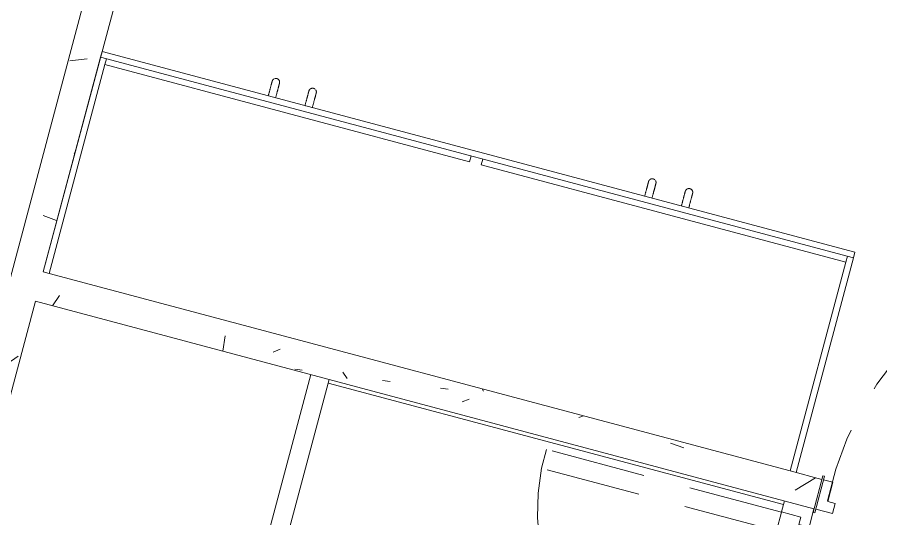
# Model space of a CAD drawing. Header units: metres. Extents: x 689715 to 690980, y 1005284 to 1006835.
# Drawn here: x 690773.517 to 690775.789, y 1005528.726 to 1005530.046 of the extents above; entities that cross this region are included whole.
import ezdxf

# ---------------------------------------------------------------- set-up
doc = ezdxf.new("R2010")
doc.units = ezdxf.units.M
doc.linetypes.add('HIDDEN', pattern=[0.375, 0.25, -0.125])
doc.linetypes.add('PHANTOM', pattern=[2.5, 1.25, -0.25, 0.25, -0.25, 0.25, -0.25])
doc.layers.add('0_HUELLAS CASAS CASTILLA', color=1, linetype='Continuous')
doc.layers.add('0_NUMERO DE LOTE FASE V', color=3, linetype='Continuous')
for name, color, linetype, lineweight in [('Líneas ocultas', 7, 'HIDDEN', 13), ('Muebles de obra', 8, 'Continuous', 13), ('Muros', 7, 'Continuous', 13), ('Patrón de corte', 7, 'Continuous', 13), ('Puertas', 7, 'Continuous', 13), ('Suelos', 7, 'Continuous', 9)]:
    doc.layers.add(name, color=color, linetype=linetype, lineweight=lineweight)
pattern_1 = [(49.99999999999996, (0, -2.328306436538696e-10), (0.4377584771638401, -0.03836033982117172), [0.04599999999999997, -0.5029999999999996]), (354.9999999999999, (0, -2.328306436538696e-10), (-0.0843952140696779, 0.4580987315439033), [0.037, -0.402]), (100.451, (0.03600000008009374, -0.003000000258907676), (0.3526758939897786, 0.4199401312074266), [0.03899999999999999, -0.427]), (46.18399999999996, (0, 0.121999999973923), (0.6506308650644553, -0.1004214988211121), [0.06899999999999998, -0.7539999999999997]), (96.63599999999995, (0.05400000012014061, 0.113999999826774), (0.570191611846052, 0.5938707988951815), [0.058, -0.6409999999999998]), (351.1839999999999, (0, 0.121999999973923), (0.5697220635397624, 0.5936975411065765), [0.05499999999999999, -0.6039999999999999]), (21, (0.06099999987054616, 0.09100000001490116), (0.3642747293136029, -0.245780230253577), [0.04599999999999997, -0.5029999999999996]), (326, (0.06099999987054616, 0.09100000001490116), (0.1482769546615402, 0.4415777901075864), [0.03699999999999999, -0.4019999999999999]), (71.451, (0.09099999989848584, 0.07100000022910535), (0.512048302653334, 0.1963072483374968), [0.03900000000000001, -0.4270000000000002]), (37.49999999999998, (0, -2.328306436538696e-10), (0.007375797972208928, 0.2022933454275577), [0.02, -0.3769999999999999, 0.02, -0.3879999999999999, -0.4039999999999999]), (37.49999999999998, (0, -2.328306436538696e-10), (0.007375797972208928, 0.2022933454275577), [-0.8059999999999998, 0.02, -0.384]), (7.49999999999994, (0, -2.328306436538696e-10), (0.1600503399492728, 0.2399435114399267), [0.02, -0.2129999999999999, 0.02, -0.3679999999999999, -0.154]), (7.49999999999994, (0, -2.328306436538696e-10), (0.1600503399492728, 0.2399435114399267), [-0.6209999999999999, 0.02, -0.134]), (327.5, (-0.136000000173226, -2.328306436538696e-10), (0.325416223879766, -0.01404568388630395), [0.02, -0.132, 0.02, -0.455, -0.6309999999999999]), (327.5, (-0.136000000173226, -2.328306436538696e-10), (0.325416223879766, -0.01404568388630395), [-0.6279999999999999, 0.02, -0.6109999999999999]), (317.4999999999999, (-0.1970000000437722, -2.328306436538696e-10), (0.3554815006055005, 0.06081860510782444), [0.01999999999999999, -0.1779999999999999, 0.01999999999999999, -0.2959999999999999, -0.4479999999999997]), (317.4999999999999, (-0.1970000000437722, -2.328306436538696e-10), (0.3554815006055005, 0.06081860510782444), [-0.5139999999999997, 0.01999999999999999, -0.4279999999999998])]

# ---------------------------------------------------------------- blocks, each defined once
blk = doc.blocks.new('PV_PUERTA SENCILLA - _70 x 2_18-1542281-PLANO CLAVE _8 CASAS EN HILERA_ - Dependent 1')
at = {"layer": 'Líneas ocultas', "color": 253}
for p, q in [((0.268328635296462, 0.03999999999999443), (0.268328635296462, 0.6799999999999943)), ((0.319328635296462, 0.6799999999999943), (0.268328635296462, 0.6799999999999943)), ((0.319328635296462, 0.03999999999999443), (0.319328635296462, 0.6799999999999943)), ((0.319328635296462, 0.03999999999999443), (0.268328635296462, 0.03999999999999443))]:
    blk.add_line(p, q, dxfattribs=at)
blk.add_arc((0.3193286352964619, 0.03999999999996959), 0.6420288155526807, 94.55612975025167, 184.5561297502512, dxfattribs=at)
at = {"layer": 'Puertas', "color": 253}
for p, q in [((-0.3500000000000029, -0.05000000000000337), (-0.3500000000000031, 0.04999999999999664)), ((-0.3450000000000031, 0.04999999999999665), (-0.3500000000000031, 0.04999999999999664)), ((-0.3450000000000031, 0.04999999999999665), (-0.3450000000000029, -0.05000000000000335)), ((-0.3500000000000029, -0.05000000000000337), (-0.3450000000000029, -0.05000000000000335))]:
    blk.add_line(p, q, dxfattribs=at)
at = {"layer": 'Puertas', "color": 9, "lineweight": 9}
for p, q in [((-0.3200000000000046, 0.03999999999999669), (-0.3450000000000044, 0.03999999999999664)), ((-0.3200000000000046, -0.01225000000000924), (-0.3200000000000046, 0.03999999999999669)), ((0.3500000000000005, 0.039999999999998), (0.3200000000000018, 0.03999999999999788)), ((0.3200000000000018, 0.03999999999999788), (0.3200000000000018, -0.01225000000000803)), ((-0.3000000000000047, -0.01225000000000922), (-0.3200000000000046, -0.01225000000000924)), ((-0.3000000000000046, -0.04000000000000327), (-0.3000000000000047, -0.01225000000000922)), ((0.3200000000000018, -0.01225000000000803), (0.3000000000000016, -0.01225000000000808)), ((0.3000000000000016, -0.01225000000000808), (0.3000000000000017, -0.04000000000000205)), ((-0.3450000000000022, -0.04000000000000335), (-0.3000000000000046, -0.04000000000000327)), ((0.3000000000000017, -0.04000000000000205), (0.35, -0.04000000000000205))]:
    blk.add_line(p, q, dxfattribs=at)
blk = doc.blocks.new('PV_PUERTA SENCILLA - _90 x 2_17-1542279-PLANO CLAVE _8 CASAS EN HILERA_ - Dependent 1')
at = {"layer": 'Líneas ocultas', "color": 253}
for p, q in [((0.3683286352964649, 0.03999999999999443), (0.3683286352964649, 0.8799999999999943)), ((0.4193286352964649, 0.8799999999999943), (0.3683286352964649, 0.8799999999999943)), ((0.4193286352964649, 0.03999999999999443), (0.4193286352964649, 0.8799999999999943)), ((0.4193286352964649, 0.03999999999999443), (0.3683286352964649, 0.03999999999999443))]:
    blk.add_line(p, q, dxfattribs=at)
blk.add_arc((0.4193286352964647, 0.03999999999997304), 0.841546790142994, 93.47440736753113, 183.4744073675307, dxfattribs=at)
at = {"layer": 'Puertas', "color": 253}
for p, q in [((-0.4500000000000027, -0.05000000000000356), (-0.450000000000003, 0.04999999999999645)), ((-0.4450000000000029, 0.04999999999999647), (-0.450000000000003, 0.04999999999999645)), ((-0.4450000000000029, 0.04999999999999647), (-0.4450000000000027, -0.05000000000000354)), ((-0.4500000000000027, -0.05000000000000356), (-0.4450000000000027, -0.05000000000000354))]:
    blk.add_line(p, q, dxfattribs=at)
at = {"layer": 'Puertas', "color": 9, "lineweight": 9}
for p, q in [((-0.4200000000000045, 0.03999999999999649), (-0.4450000000000046, 0.03999999999999646)), ((-0.4200000000000044, -0.01225000000000943), (-0.4200000000000045, 0.03999999999999649)), ((0.4499484307344891, 0.03999999999999823), (0.4200000000000014, 0.03999999999999804)), ((0.4200000000000014, 0.03999999999999804), (0.4200000000000016, -0.01225000000000783)), ((-0.4000000000000044, -0.01225000000000941), (-0.4200000000000044, -0.01225000000000943)), ((-0.4000000000000044, -0.04000000000000346), (-0.4000000000000044, -0.01225000000000941)), ((0.4200000000000016, -0.01225000000000783), (0.4000000000000016, -0.0122500000000079)), ((0.4000000000000016, -0.0122500000000079), (0.4000000000000013, -0.04000000000000183)), ((-0.4450000000000042, -0.04000000000000354), (-0.4000000000000044, -0.04000000000000346)), ((0.4000000000000013, -0.04000000000000183), (0.4499484307344889, -0.04000000000000187))]:
    blk.add_line(p, q, dxfattribs=at)
blk = doc.blocks.new('PV_CLOSET - CLOSET DE 2_05-1883165-PLANO CLAVE _8 CASAS EN HILERA_ - Dependent 1')
at = {"layer": 'Muebles de obra'}
for p, q in [((-1.025, 0.5999999999999999), (1.024999999999998, 0.5999999999999999)), ((-1.025, 0.585), (-1.025, 0.5999999999999999)), ((1.024999999999998, 0.5999999999999999), (1.024999999999998, 0.585)), ((-1.025000000000001, 0), (-1.025000000000001, 0.585)), ((1.024999999999998, 0.585), (-1.025, 0.585)), ((-1.008999999999965, 0.5849999999999996), (-1.008999999999965, 0.569)), ((-0.01600000000000015, 0.569), (-1.008999999999965, 0.569)), ((-1.008999999999996, 0.5690000000000002), (-1.008999999999996, 2.97788460557058e-15)), ((-0.01600000000000015, 0.569), (-0.01600000000000015, 0.5849999999999996)), ((0.01600000000000015, 0.569), (0.01600000000000015, 0.5849999999999996)), ((1.009000000000036, 0.569), (0.01600000000000015, 0.569)), ((1.009000000000036, 0.5849999999999996), (1.009000000000036, 0.569)), ((1.008999999999999, 2.97788460557058e-15), (1.008999999999999, 0.5690000000000002)), ((1.024999999999999, 0.585), (1.024999999999999, 0)), ((-1.008999999999996, 2.97788460557058e-15), (1.008999999999999, 2.97788460557058e-15))]:
    blk.add_line(p, q, dxfattribs=at)
at = {"layer": 'Muebles de obra', "flags": 128}
for points in [[(-0.5725000000000084, 0.6399999999999173), (-0.5724920010666156, 0.6403998933417845), (-0.5724680170630331, 0.6407991469396102), (-0.5724280863585439, 0.6411971220728053), (-0.5723722728337582, 0.6415931820660614), (-0.5723006657784173, 0.6419866933078667), (-0.5722133797485234, 0.6423770262641897), (-0.5721105543831151, 0.642763556485558), (-0.5719923541808284, 0.6431456656060793), (-0.5718589682367854, 0.6435227423326686), (-0.5717106099400334, 0.6438941834230049), (-0.571547516632203, 0.6442593946505781), (-0.5713699492277987, 0.6446177917553318), (-0.5711781917967838, 0.644968801378355), (-0.5709725511101403, 0.6453118619791267), (-0.5707533561491005, 0.6456464247338692), (-0.5705209575788474, 0.6459719544135414), (-0.5702757271875116, 0.6462879302401021), (-0.5700180572914132, 0.6465938467196343), (-0.5697483601074146, 0.6468892144510232), (-0.5694670670934757, 0.6471735609089129), (-0.569174628258418, 0.6474464311996252)], [(-0.5725000000000084, 0.6399999999999173), (-0.5725000000000084, 0.6399680042663567), (-0.5725000000000084, 0.6398720682520224), (-0.5725000000000084, 0.639712345434072), (-0.5725000000000084, 0.6394890913349426), (-0.5725000000000084, 0.6392026631135678), (-0.5725000000000084, 0.6388535189940008), (-0.5725000000000084, 0.6384422175323483), (-0.5725000000000084, 0.6379694167232142), (-0.5725000000000084, 0.6374358729470337), (-0.5725000000000084, 0.6368424397600346), (-0.5725000000000084, 0.6361900665287151), (-0.5725000000000084, 0.635479796911089), (-0.5725000000000084, 0.6347127671870229), (-0.5725000000000084, 0.6338902044404534), (-0.5725000000000084, 0.633013424596305), (-0.5725000000000084, 0.6320838303152883), (-0.5725000000000084, 0.6311029087499559), (-0.5725000000000084, 0.6300722291655537), (-0.5725000000000041, 0.6289934404295546), (-0.5725000000000041, 0.6278682683738038), (-0.5725000000000041, 0.6266985130335707), (-0.5725000000000041, 0.6254860457678614), (-0.5725000000000041, 0.6242328062656568), (-0.5725000000000041, 0.6229407994428163), (-0.5725000000000041, 0.6216120922346425), (-0.5725000000000041, 0.6202488102892296), (-0.5725000000000041, 0.6188531345668683), (-0.5725000000000041, 0.6174272978509856), (-0.5725000000000041, 0.6159735811761687), (-0.5725000000000041, 0.6144943101789849), (-0.5725000000000041, 0.6129918513774694), (-0.5725000000000041, 0.611468608385198), (-0.5725000000000041, 0.6099270180660136), (-0.5725000000000041, 0.6083695466355744), (-0.5725000000000041, 0.6067986857159295), (-0.5725000000000041, 0.6052169483494441), (-0.5725000000000041, 0.6036268649784923), (-0.5725000000000041, 0.602030979397261), (-0.5725000000000041, 0.6004318446822503), (-0.5725000000000041, 0.5999999999999177)], [(-0.5725000000000084, 0.6360040176869781), (-0.5725000000000084, 0.6366721243507885), (-0.5725000000000084, 0.637281563438605), (-0.5725000000000084, 0.6378313599778986), (-0.5725000000000084, 0.6383206344114875), (-0.5725000000000084, 0.6387486040046486), (-0.5725000000000084, 0.6391145840973311), (-0.5725000000000084, 0.6394179891994562), (-0.5725000000000084, 0.6396583339275845), (-0.5725000000000084, 0.6398352337814247), (-0.5725000000000084, 0.6399484057589413), (-0.5725000000000084, 0.6399976688091165)], [(-0.5675622025723311, 0.6486240422723507), (-0.5672132836417408, 0.6488195780687681), (-0.5668568244627744, 0.649001004421683), (-0.5664933952940664, 0.6491680310876372), (-0.5661235775447722, 0.6493203908595897), (-0.5657479628443938, 0.6494578399944131), (-0.5653671520963243, 0.6495801586028103), (-0.5649817545165299, 0.6496871510011011), (-0.5645923866589216, 0.6497786460242728), (-0.5641996714290072, 0.6498544972998025), (-0.563804237087388, 0.6499145834818335), (-0.5634067162446468, 0.6499588084452946), (-0.5630077448493434, 0.6499871014396738), (-0.5626079611705912, 0.6499994172022164), (-0.5622080047769922, 0.6499957360303329), (-0.5618085155134656, 0.6499760638131092), (-0.5614101324776049, 0.6499404320219), (-0.5610134929972912, 0.6498888976599656), (-0.5606192316110745, 0.6498215431712933), (-0.5602279790530716, 0.649738476308699), (-0.5598403612439122, 0.649639829961442), (-0.559456998289407, 0.6495257619426339), (-0.5590785034884943, 0.6493964547367727), (-0.5587054823521235, 0.6492521152077994), (-0.5583385316345303, 0.649092974268176), (-0.5579782383785991, 0.648919286509453), (-0.5576251789766613, 0.6487313297949934), (-0.5572799182484565, 0.6485294048154479), (-0.5569430085374959, 0.6483138346077058), (-0.5566149888274486, 0.6480849640381142), (-0.5562963838798791, 0.6478431592507642), (-0.5559877033947318, 0.6475888070817281), (-0.5556894411949311, 0.6473223144402208), (-0.5554020744363832, 0.6470441076576195), (-0.5551260628445928, 0.64675463180543), (-0.5548618479792281, 0.6464543499832628), (-0.5546098525277098, 0.6461437425779744), (-0.5543704796290043, 0.645823306495159), (-0.5541441122286935, 0.6454935543641891), (-0.5539311124663152, 0.6451550137181327), (-0.5537318210960634, 0.6448082261498028), (-0.5535465569416079, 0.6444537464453368), (-0.5533756163860862, 0.6440921416966389), (-0.5532192728979151, 0.6437239903941693), (-0.5530777765933174, 0.6433498815014764), (-0.5529513538362066, 0.6429704135129852), (-0.5528402068760241, 0.6425861934965307), (-0.5527445135241914, 0.642197836122169), (-0.5526644268696631, 0.6418059626788599), (-0.5526000750339988, 0.6414112000805169), (-0.5525515609664118, 0.6410141798630833), (-0.5525189622790558, 0.6406155371742172), (-0.5525023311228769, 0.6402159097571789), (-0.5525000000000043, 0.6399999999999173)], [(-0.5525000000000043, 0.6399999999999173), (-0.5525000000000043, 0.6399680042663567), (-0.5525000000000043, 0.6398720682520224), (-0.5525000000000043, 0.639712345434072), (-0.5525000000000043, 0.6394890913349448), (-0.5525000000000043, 0.6392026631135678), (-0.5525000000000043, 0.6388535189940008), (-0.5525000000000043, 0.6384422175323483), (-0.5525000000000043, 0.6379694167232142)], [(-0.5525000000000043, 0.5999999999999177), (-0.5525000000000043, 0.6015995733673842), (-0.5525000000000043, 0.6031965877586849), (-0.5525000000000043, 0.6047884882914765), (-0.5525000000000043, 0.6063727282644874), (-0.5525000000000043, 0.6079467732317217), (-0.5525000000000043, 0.6095081050570029), (-0.5525000000000043, 0.6110542259424827), (-0.5525000000000043, 0.6125826624245637), (-0.5525000000000043, 0.6140909693309229), (-0.5525000000000043, 0.6155767336922657), (-0.5525000000000043, 0.6170375786025587), (-0.5525000000000043, 0.618471167021578), (-0.5525000000000043, 0.6198752055136684), (-0.5525000000000043, 0.6212474479167551), (-0.5525000000000043, 0.6225856989357211), (-0.5525000000000043, 0.6238878176544139), (-0.5525000000000043, 0.625151720960659), (-0.5525000000000043, 0.6263753868787769), (-0.5525000000000043, 0.6275568578043413), (-0.5525000000000043, 0.6286942436359), (-0.5525000000000043, 0.6297857247987534), (-0.5525000000000043, 0.6308295551558771), (-0.5525000000000043, 0.6318240648013749), (-0.5525000000000043, 0.6327676627319586), (-0.5525000000000043, 0.6336588393922353), (-0.5525000000000043, 0.6344961690896535), (-0.5525000000000043, 0.6352783122753164), (-0.5525000000000043, 0.6360040176869781), (-0.5525000000000043, 0.6366721243507885), (-0.5525000000000043, 0.6372815634386072), (-0.5525000000000043, 0.6378313599779009), (-0.5525000000000043, 0.6383206344114875), (-0.5525000000000043, 0.6387486040046486), (-0.5525000000000043, 0.6391145840973311), (-0.5525000000000043, 0.6394179891994562), (-0.5525000000000043, 0.6396583339275866), (-0.5525000000000043, 0.6398352337814247), (-0.5525000000000043, 0.6399484057589413), (-0.5525000000000043, 0.6399976688091187)], [(-0.4725000000000139, 0.639999999999913), (-0.4724920010666254, 0.6403998933417802), (-0.4724680170630428, 0.6407991469396058), (-0.4724280863585536, 0.6411971220728032), (-0.472372272833768, 0.6415931820660571), (-0.4723006657784271, 0.6419866933078645), (-0.4722133797485374, 0.6423770262641854), (-0.4721105543831249, 0.6427635564855537), (-0.4719923541808381, 0.643145665606075), (-0.4718589682367908, 0.6435227423326643), (-0.4717106099400432, 0.6438941834230005), (-0.4715475166322128, 0.6442593946505738), (-0.4713699492278084, 0.6446177917553275), (-0.4711781917967935, 0.6449688013783507), (-0.4709725511101457, 0.6453118619791224), (-0.4707533561491146, 0.6456464247338649), (-0.4705209575788571, 0.645971954413537), (-0.4702757271875257, 0.6462879302400978), (-0.470018057291423, 0.6465938467196299), (-0.4697483601074243, 0.6468892144510189), (-0.4694670670934898, 0.6471735609089085), (-0.4691746282584278, 0.6474464311996209), (-0.4688715114419999, 0.647707388788905), (-0.4685582015664526, 0.6479560162002768), (-0.4682351998607375, 0.6481919156829238), (-0.4679030230586968, 0.6484147098479945), (-0.4675622025723409, 0.6486240422723464), (-0.4672132836417549, 0.6488195780687638), (-0.4668568244627842, 0.6490010044216786), (-0.4664933952940762, 0.6491680310876329), (-0.4661235775447818, 0.6493203908595854), (-0.4657479628444035, 0.6494578399944088), (-0.4653671520963341, 0.6495801586028059), (-0.4649817545165396, 0.6496871510010968), (-0.4645923866589314, 0.6497786460242685), (-0.4641996714290169, 0.6498544972997982), (-0.4638042370873934, 0.6499145834818292), (-0.4634067162446608, 0.6499588084452903), (-0.463007744849353, 0.6499871014396694), (-0.4626079611705965, 0.6499994172022121), (-0.4622080047770019, 0.6499957360303286), (-0.4618085155134709, 0.6499760638131049), (-0.4614101324776189, 0.6499404320218957), (-0.461013492997301, 0.6498888976599613), (-0.4606192316110886, 0.6498215431712889), (-0.4602279790530813, 0.6497384763086967), (-0.4598403612439262, 0.6496398299614377), (-0.4594569982894167, 0.6495257619426296), (-0.4590785034885084, 0.6493964547367683), (-0.4587054823521332, 0.6492521152077971), (-0.4583385316345444, 0.6490929742681717), (-0.4579782383786044, 0.6489192865094486), (-0.457625178976671, 0.648731329794989)], [(-0.4725000000000139, 0.639999999999913), (-0.4725000000000139, 0.6399680042663524), (-0.4725000000000139, 0.639872068252018), (-0.4725000000000139, 0.6397123454340676), (-0.4725000000000139, 0.6394890913349405), (-0.4725000000000139, 0.6392026631135634), (-0.4725000000000139, 0.6388535189939964), (-0.4725000000000139, 0.638442217532344), (-0.4725000000000139, 0.6379694167232121), (-0.4725000000000139, 0.6374358729470294), (-0.4725000000000139, 0.6368424397600303), (-0.4725000000000139, 0.6361900665287108), (-0.4725000000000139, 0.6354797969110847), (-0.4725000000000139, 0.6347127671870185), (-0.4725000000000139, 0.6338902044404512), (-0.4725000000000139, 0.6330134245963007), (-0.4725000000000139, 0.632083830315286), (-0.4725000000000139, 0.6311029087499516), (-0.4725000000000139, 0.6300722291655515), (-0.4725000000000139, 0.6289934404295503), (-0.4725000000000139, 0.6278682683737995), (-0.4725000000000139, 0.6266985130335664), (-0.4725000000000139, 0.625486045767857), (-0.4725000000000139, 0.6242328062656525), (-0.4725000000000139, 0.622940799442812), (-0.4725000000000139, 0.6216120922346404), (-0.4725000000000139, 0.6202488102892253), (-0.4725000000000139, 0.618853134566864), (-0.4725000000000139, 0.6174272978509813), (-0.4725000000000139, 0.6159735811761644), (-0.4725000000000139, 0.6144943101789806), (-0.4725000000000139, 0.612991851377465), (-0.4725000000000139, 0.6114686083851937), (-0.4725000000000139, 0.6099270180660092), (-0.4725000000000139, 0.6083695466355701), (-0.4725000000000139, 0.6067986857159252), (-0.4725000000000139, 0.6052169483494397), (-0.4725000000000139, 0.6036268649784879), (-0.4725000000000139, 0.6020309793972567), (-0.4725000000000139, 0.600431844682246), (-0.4725000000000139, 0.5999999999999134)], [(-0.4725000000000139, 0.6383206344114831), (-0.4725000000000139, 0.6387486040046443), (-0.4725000000000139, 0.6391145840973268), (-0.4725000000000139, 0.6394179891994519), (-0.4725000000000139, 0.6396583339275823), (-0.4725000000000139, 0.6398352337814204), (-0.4725000000000139, 0.6399484057589392), (-0.4725000000000139, 0.6399976688091144)], [(-0.4559877033947372, 0.6475888070817237), (-0.4556894411949409, 0.6473223144402165), (-0.4554020744363929, 0.6470441076576152), (-0.4551260628446026, 0.6467546318054257), (-0.4548618479792335, 0.6464543499832585), (-0.4546098525277196, 0.64614374257797), (-0.454370479629014, 0.6458233064951546), (-0.4541441122286989, 0.6454935543641848), (-0.453931112466325, 0.6451550137181283), (-0.4537318210960731, 0.6448082261497985), (-0.4535465569416177, 0.6444537464453347), (-0.4533756163860959, 0.6440921416966345), (-0.4532192728979205, 0.643723990394165), (-0.4530777765933271, 0.6433498815014742), (-0.4529513538362163, 0.6429704135129809), (-0.4528402068760338, 0.6425861934965263), (-0.4527445135242055, 0.6421978361221646), (-0.4526644268696772, 0.6418059626788556), (-0.4526000750340085, 0.6414112000805126), (-0.4525515609664215, 0.641014179863079), (-0.4525189622790612, 0.6406155371742128), (-0.4525023311228867, 0.6402159097571746), (-0.4525000000000141, 0.639999999999913)], [(-0.4525000000000141, 0.639999999999913), (-0.4525000000000141, 0.6399680042663524), (-0.4525000000000141, 0.639872068252018), (-0.4525000000000141, 0.6397123454340676), (-0.4525000000000141, 0.6394890913349405), (-0.4525000000000141, 0.6392026631135634), (-0.4525000000000141, 0.6388535189939964), (-0.4525000000000141, 0.638442217532344), (-0.4525000000000141, 0.6379694167232121), (-0.4525000000000141, 0.6374358729470294), (-0.4525000000000141, 0.6368424397600303), (-0.4525000000000141, 0.6361900665287108)], [(-0.4525000000000141, 0.5999999999999134), (-0.4525000000000141, 0.6015995733673799), (-0.4525000000000141, 0.6031965877586806), (-0.4525000000000141, 0.6047884882914721), (-0.4525000000000141, 0.6063727282644831), (-0.4525000000000141, 0.6079467732317174), (-0.4525000000000141, 0.6095081050569986), (-0.4525000000000141, 0.6110542259424784), (-0.4525000000000141, 0.6125826624245594), (-0.4525000000000141, 0.6140909693309186), (-0.4525000000000141, 0.6155767336922614), (-0.4525000000000141, 0.6170375786025544), (-0.4525000000000141, 0.6184711670215737), (-0.4525000000000141, 0.619875205513664), (-0.4525000000000141, 0.6212474479167508), (-0.4525000000000141, 0.6225856989357168), (-0.4525000000000141, 0.6238878176544096), (-0.4525000000000141, 0.6251517209606546), (-0.4525000000000141, 0.6263753868787726), (-0.4525000000000141, 0.627556857804337), (-0.4525000000000141, 0.6286942436358957), (-0.4525000000000141, 0.6297857247987491), (-0.4525000000000141, 0.6308295551558728), (-0.4525000000000141, 0.6318240648013705), (-0.4525000000000141, 0.6327676627319543), (-0.4525000000000141, 0.633658839392231), (-0.4525000000000141, 0.6344961690896491), (-0.4525000000000141, 0.6352783122753121), (-0.4525000000000141, 0.636004017686976), (-0.4525000000000141, 0.6366721243507841), (-0.4525000000000141, 0.6372815634386029), (-0.4525000000000141, 0.6378313599778965), (-0.4525000000000141, 0.6383206344114831), (-0.4525000000000141, 0.6387486040046443), (-0.4525000000000141, 0.6391145840973268), (-0.4525000000000141, 0.6394179891994519), (-0.4525000000000141, 0.6396583339275823), (-0.4525000000000141, 0.6398352337814204), (-0.4525000000000141, 0.6399484057589392), (-0.4525000000000141, 0.6399976688091144)], [(0.4524999999999794, 0.6399999999999195), (0.452507998933368, 0.6403998933417845), (0.4525319829369548, 0.6407991469396102), (0.452571913641444, 0.6411971220728075), (0.4526277271662253, 0.6415931820660614), (0.4526993342215706, 0.6419866933078688), (0.4527866202514645, 0.6423770262641897), (0.4528894456168728, 0.6427635564855602), (0.4530076458191552, 0.6431456656060816), (0.4531410317632025, 0.6435227423326686), (0.4532893900599544, 0.6438941834230049), (0.4534524833677849, 0.6442593946505802), (0.4536300507721892, 0.644617791755334), (0.4538218082032041, 0.6449688013783571), (0.4540274488898476, 0.6453118619791267), (0.4542466438508874, 0.6456464247338692), (0.4544790424211405, 0.6459719544135414), (0.454724272812472, 0.6462879302401042), (0.4549819427085747, 0.6465938467196343), (0.4552516398925733, 0.6468892144510254), (0.4555329329065121, 0.6471735609089151), (0.4558253717415699, 0.6474464311996273), (0.4561284885579978, 0.6477073887889072), (0.4564417984335494, 0.6479560162002832), (0.4567648001392557, 0.6481919156829302), (0.4570969769413008, 0.6484147098479968), (0.4574377974276524, 0.6486240422723528), (0.4577867163582471, 0.6488195780687681), (0.4581431755372178, 0.6490010044216851), (0.4585066047059171, 0.6491680310876372), (0.4588764224552158, 0.6493203908595918), (0.4592520371555942, 0.6494578399944152), (0.4596328479036593, 0.6495801586028125), (0.460018245483458, 0.6496871510011033), (0.4604076133410662, 0.6497786460242728), (0.4608003285709764, 0.6498544972998046), (0.4611957629125999, 0.6499145834818356), (0.4615932837553411, 0.6499588084452967), (0.4619922551506446, 0.649987101439676), (0.4623920388293967, 0.6499994172022187), (0.4627919952229957, 0.649995736030335), (0.4631914844865224, 0.6499760638131115), (0.4635898675223831, 0.6499404320219), (0.4639865070026923, 0.6498888976599656), (0.4643807683889134, 0.6498215431712954), (0.4647720209469119, 0.6497384763087011), (0.4651596387560714, 0.649639829961442), (0.4655430017105809, 0.649525761942636), (0.4659214965114936, 0.6493964547367727), (0.4662945176478644, 0.6492521152078015), (0.4666614683654533, 0.6490929742681738), (0.4670217616213889, 0.648919286509453), (0.4673748210233222, 0.6487313297949934)], [(0.4524999999999794, 0.6399999999999195), (0.4524999999999794, 0.6399680042663589), (0.4524999999999794, 0.6398720682520245), (0.4524999999999794, 0.6397123454340742), (0.4524999999999794, 0.6394890913349448), (0.4524999999999794, 0.63920266311357), (0.4524999999999794, 0.6388535189940008), (0.4524999999999794, 0.6384422175323505), (0.4524999999999794, 0.6379694167232164), (0.4524999999999794, 0.637435872947036), (0.4524999999999794, 0.6368424397600346), (0.4524999999999794, 0.6361900665287173), (0.4524999999999794, 0.6354797969110912), (0.4524999999999794, 0.6347127671870251), (0.4524999999999794, 0.6338902044404555), (0.4524999999999794, 0.633013424596305), (0.4524999999999794, 0.6320838303152904), (0.4524999999999794, 0.6311029087499559), (0.4524999999999794, 0.6300722291655537), (0.4524999999999794, 0.6289934404295546), (0.4524999999999794, 0.6278682683738059), (0.4524999999999794, 0.6266985130335707), (0.4524999999999794, 0.6254860457678614), (0.4524999999999794, 0.624232806265659), (0.4524999999999794, 0.6229407994428163), (0.4524999999999794, 0.6216120922346448), (0.4524999999999794, 0.6202488102892296), (0.4524999999999794, 0.6188531345668683), (0.4524999999999794, 0.6174272978509878), (0.4524999999999794, 0.6159735811761708), (0.4524999999999794, 0.6144943101789871), (0.4524999999999794, 0.6129918513774715), (0.4524999999999794, 0.611468608385198), (0.4524999999999794, 0.6099270180660136), (0.4524999999999794, 0.6083695466355766), (0.4524999999999794, 0.6067986857159274), (0.4524999999999794, 0.6052169483494462), (0.4524999999999794, 0.6036268649784923), (0.4524999999999794, 0.6020309793972632), (0.4524999999999794, 0.6004318446822503), (0.4524999999999794, 0.5999999999999199)], [(0.4524999999999794, 0.6383206344114875), (0.4524999999999794, 0.6387486040046507), (0.4524999999999794, 0.6391145840973311), (0.4524999999999794, 0.6394179891994584), (0.4524999999999794, 0.6396583339275866), (0.4524999999999794, 0.6398352337814247), (0.4524999999999794, 0.6399484057589413), (0.4524999999999794, 0.6399976688091165)], [(0.4690122966052561, 0.6475888070817281), (0.4693105588050524, 0.6473223144402208), (0.4695979255636047, 0.6470441076576195), (0.4698739371553908, 0.64675463180543), (0.4701381520207598, 0.6464543499832628), (0.4703901474722781, 0.6461437425779766), (0.4706295203709793, 0.645823306495159), (0.4708558877712944, 0.6454935543641912), (0.4710688875336727, 0.6451550137181348), (0.4712681789039245, 0.6448082261498049), (0.4714534430583756, 0.6444537464453368), (0.4716243836139017, 0.6440921416966389), (0.4717807271020728, 0.6437239903941693), (0.4719222234066705, 0.6433498815014785), (0.472048646163777, 0.6429704135129873), (0.4721597931239638, 0.6425861934965307), (0.4722554864757965, 0.642197836122169), (0.4723355731303248, 0.641805962678862), (0.4723999249659848, 0.6414112000805191), (0.4724484390335761, 0.6410141798630854), (0.4724810377209321, 0.6406155371742194), (0.472497668877111, 0.640215909757181), (0.4724999999999792, 0.6399999999999195)], [(0.4724999999999792, 0.6399999999999195), (0.4724999999999792, 0.6399680042663567), (0.4724999999999792, 0.6398720682520245), (0.4724999999999792, 0.6397123454340742), (0.4724999999999792, 0.6394890913349448), (0.4724999999999792, 0.63920266311357), (0.4724999999999792, 0.6388535189940008), (0.4724999999999792, 0.6384422175323483), (0.4724999999999792, 0.6379694167232164), (0.4724999999999792, 0.637435872947036), (0.4724999999999792, 0.6368424397600324), (0.4724999999999792, 0.6361900665287173)], [(0.4724999999999835, 0.5999999999999199), (0.4724999999999835, 0.6015995733673842), (0.4724999999999835, 0.6031965877586871), (0.4724999999999835, 0.6047884882914765), (0.4724999999999835, 0.6063727282644896), (0.4724999999999835, 0.6079467732317217), (0.4724999999999835, 0.6095081050570051), (0.4724999999999835, 0.6110542259424827), (0.4724999999999835, 0.6125826624245637), (0.4724999999999835, 0.6140909693309229), (0.4724999999999835, 0.6155767336922657), (0.4724999999999835, 0.6170375786025587), (0.4724999999999792, 0.6184711670215801), (0.4724999999999792, 0.6198752055136684), (0.4724999999999792, 0.6212474479167551), (0.4724999999999792, 0.6225856989357189), (0.4724999999999792, 0.6238878176544139), (0.4724999999999792, 0.625151720960659), (0.4724999999999792, 0.6263753868787791), (0.4724999999999792, 0.6275568578043413), (0.4724999999999792, 0.6286942436359), (0.4724999999999792, 0.6297857247987534), (0.4724999999999792, 0.6308295551558794), (0.4724999999999792, 0.6318240648013727), (0.4724999999999792, 0.6327676627319586), (0.4724999999999792, 0.6336588393922353), (0.4724999999999792, 0.6344961690896535), (0.4724999999999792, 0.6352783122753185), (0.4724999999999792, 0.6360040176869803), (0.4724999999999792, 0.6366721243507907), (0.4724999999999792, 0.6372815634386072), (0.4724999999999792, 0.6378313599779009), (0.4724999999999792, 0.6383206344114875), (0.4724999999999792, 0.6387486040046507), (0.4724999999999792, 0.6391145840973332), (0.4724999999999792, 0.6394179891994584), (0.4724999999999792, 0.6396583339275866), (0.4724999999999792, 0.6398352337814247), (0.4724999999999792, 0.6399484057589413), (0.4724999999999792, 0.6399976688091165)], [(0.5525, 0.6399999999999152), (0.5525079989333885, 0.6403998933417802), (0.552531982936971, 0.6407991469396058), (0.5525719136414603, 0.6411971220728032), (0.5526277271662415, 0.6415931820660571), (0.5526993342215826, 0.6419866933078645), (0.5527866202514764, 0.6423770262641854), (0.552889445616889, 0.6427635564855558), (0.5530076458191758, 0.6431456656060772), (0.5531410317632187, 0.6435227423326643), (0.5532893900599707, 0.6438941834230005), (0.5534524833677967, 0.6442593946505759), (0.5536300507722055, 0.6446177917553296), (0.5538218082032204, 0.6449688013783528), (0.5540274488898639, 0.6453118619791224), (0.5542466438508993, 0.6456464247338649), (0.5544790424211568, 0.645971954413537), (0.5547242728124882, 0.6462879302400999), (0.5549819427085909, 0.6465938467196299), (0.5552516398925896, 0.6468892144510211), (0.5555329329065241, 0.6471735609089108), (0.5558253717415818, 0.647446431199623)], [(0.5525, 0.6399999999999152), (0.5525, 0.6399680042663546), (0.5525, 0.6398720682520201), (0.5525, 0.6397123454340699), (0.5525, 0.6394890913349405), (0.5525, 0.6392026631135657), (0.5525, 0.6388535189939964), (0.5525, 0.6384422175323462), (0.5525, 0.6379694167232121), (0.5525, 0.6374358729470316), (0.5525, 0.6368424397600303), (0.5525, 0.636190066528713), (0.5525, 0.6354797969110869), (0.5525, 0.6347127671870207), (0.5525, 0.6338902044404512), (0.5525, 0.6330134245963007), (0.5525, 0.632083830315286), (0.5525, 0.6311029087499516), (0.5525, 0.6300722291655515), (0.5525, 0.6289934404295503), (0.5525, 0.6278682683738016), (0.5525, 0.6266985130335664), (0.5525, 0.625486045767857), (0.5525, 0.6242328062656547), (0.5525, 0.622940799442812), (0.5525, 0.6216120922346404), (0.5525, 0.6202488102892253), (0.5525, 0.618853134566864), (0.5525, 0.6174272978509835), (0.5525, 0.6159735811761665), (0.5525, 0.6144943101789828), (0.5525, 0.6129918513774671), (0.5525, 0.6114686083851937), (0.5525, 0.6099270180660092), (0.5525, 0.6083695466355723), (0.5525, 0.6067986857159231), (0.5525, 0.6052169483494418), (0.5525, 0.6036268649784879), (0.5525, 0.6020309793972589), (0.5525, 0.600431844682246), (0.5525, 0.5999999999999156)], [(0.5525, 0.636004017686976), (0.5525, 0.6366721243507841), (0.5525, 0.6372815634386029), (0.5525, 0.6378313599778965), (0.5525, 0.6383206344114831), (0.5525, 0.6387486040046464), (0.5525, 0.6391145840973268), (0.5525, 0.639417989199454), (0.5525, 0.6396583339275823), (0.5525, 0.6398352337814204), (0.5525, 0.639948405758937), (0.5525, 0.6399976688091121)], [(0.5574377974276731, 0.6486240422723485), (0.557786716358259, 0.6488195780687638), (0.5581431755372297, 0.6490010044216807), (0.5585066047059377, 0.6491680310876329), (0.5588764224552321, 0.6493203908595875), (0.5592520371556103, 0.6494578399944109), (0.5596328479036798, 0.6495801586028082), (0.5600182454834743, 0.649687151001099), (0.5604076133410825, 0.6497786460242685), (0.5608003285709969, 0.6498544972998003), (0.5611957629126205, 0.6499145834818313), (0.561593283755353, 0.6499588084452924), (0.5619922551506609, 0.6499871014396716), (0.5623920388294174, 0.6499994172022143), (0.5627919952230119, 0.6499957360303307), (0.563191484486543, 0.6499760638131071), (0.563589867522395, 0.6499404320218957), (0.5639865070027129, 0.6498888976599635), (0.5643807683889254, 0.649821543171291), (0.5647720209469282, 0.6497384763086967), (0.5651596387560877, 0.6496398299614377), (0.5655430017105971, 0.6495257619426317), (0.5659214965115055, 0.6493964547367683), (0.5662945176478806, 0.6492521152077971), (0.5666614683654695, 0.6490929742681717), (0.5670217616214095, 0.6489192865094486), (0.5673748210233428, 0.648731329794989), (0.5677200817515478, 0.6485294048154435), (0.5680569914625039, 0.6483138346077014), (0.5683850111725512, 0.6480849640381121), (0.568703616120125, 0.6478431592507577), (0.5690122966052767, 0.6475888070817237), (0.569310558805073, 0.6473223144402165), (0.5695979255636167, 0.6470441076576152), (0.5698739371554113, 0.6467546318054257), (0.5701381520207804, 0.6464543499832585), (0.5703901474722943, 0.6461437425779722), (0.5706295203709999, 0.6458233064951546), (0.5708558877713106, 0.6454935543641869), (0.5710688875336846, 0.6451550137181304), (0.5712681789039408, 0.6448082261498006), (0.5714534430583919, 0.6444537464453325), (0.571624383613918, 0.6440921416966345), (0.5717807271020934, 0.643723990394165), (0.5719222234066824, 0.6433498815014742), (0.5720486461637976, 0.642970413512983), (0.5721597931239758, 0.6425861934965263), (0.5722554864758084, 0.6421978361221646), (0.5723355731303367, 0.6418059626788577), (0.5723999249660053, 0.6414112000805148), (0.5724484390335924, 0.6410141798630811), (0.5724810377209483, 0.640615537174215), (0.5724976688771272, 0.6402159097571767), (0.5724999999999998, 0.6399999999999152)], [(0.5724999999999998, 0.6399999999999152), (0.5724999999999998, 0.6399680042663546), (0.5724999999999998, 0.6398720682520201), (0.5724999999999998, 0.6397123454340699), (0.5724999999999998, 0.6394890913349405), (0.5724999999999998, 0.6392026631135657), (0.5724999999999998, 0.6388535189939964), (0.5724999999999998, 0.6384422175323462), (0.5724999999999998, 0.6379694167232121)], [(0.5724999999999998, 0.5999999999999156), (0.5724999999999998, 0.6015995733673799), (0.5724999999999998, 0.6031965877586828), (0.5724999999999998, 0.6047884882914721), (0.5724999999999998, 0.6063727282644853), (0.5724999999999998, 0.6079467732317196), (0.5724999999999998, 0.6095081050570008), (0.5724999999999998, 0.6110542259424806), (0.5724999999999998, 0.6125826624245615), (0.5724999999999998, 0.6140909693309207), (0.5724999999999998, 0.6155767336922614), (0.5724999999999998, 0.6170375786025544), (0.5724999999999998, 0.6184711670215758), (0.5724999999999998, 0.619875205513664), (0.5724999999999998, 0.6212474479167508), (0.5724999999999998, 0.6225856989357168), (0.5724999999999998, 0.6238878176544117), (0.5724999999999998, 0.6251517209606546), (0.5724999999999998, 0.6263753868787748), (0.5724999999999998, 0.627556857804337), (0.5724999999999998, 0.6286942436358957), (0.5724999999999998, 0.6297857247987513), (0.5724999999999998, 0.630829555155875), (0.5724999999999998, 0.6318240648013705), (0.5724999999999998, 0.6327676627319543), (0.5724999999999998, 0.6336588393922331), (0.5724999999999998, 0.6344961690896491), (0.5724999999999998, 0.6352783122753142), (0.5724999999999998, 0.636004017686976), (0.5724999999999998, 0.6366721243507864), (0.5724999999999998, 0.637281563438605), (0.5724999999999998, 0.6378313599778965), (0.5724999999999998, 0.6383206344114852), (0.5724999999999998, 0.6387486040046464), (0.5724999999999998, 0.6391145840973289), (0.5724999999999998, 0.639417989199454), (0.5724999999999998, 0.6396583339275823), (0.5724999999999998, 0.6398352337814204), (0.5724999999999998, 0.639948405758937), (0.5724999999999998, 0.6399976688091121)]]:
    blk.add_lwpolyline(points, dxfattribs=at)
blk = doc.blocks.new('012-AR_CASTILLA_MODELO B_rvt-1-PLANO CLAVE _8 CASAS EN HILERA_ - Dependent 1')
at = {"layer": 'Patrón de corte'}
h = blk.add_hatch(dxfattribs=at)
h.set_pattern_fill('HORMIGÓN', color=254, scale=0.9999999999999999, style=0, pattern_type=2)
h.set_pattern_definition(pattern_1)
h.paths.add_polyline_path([(14.82183760148473, 79.59754749690183), (14.82183760136832, 87.69771324028261), (14.74183760152664, 87.69771324051544), (14.74183760152664, 79.59754749643616)], flags=0)
h = blk.add_hatch(dxfattribs=at)
h.set_pattern_fill('HORMIGÓN', color=254, scale=0.9999999999999999, style=0, pattern_type=2)
h.set_pattern_definition(pattern_1)
h.paths.add_polyline_path([(12.72427928855177, 82.94771324051544), (14.74183760164306, 82.94771324028261), (14.74183760158485, 83.02771324058995), (12.62178603227949, 83.02771324035712), (12.62178603222128, 82.94771324028261), (12.72378603217658, 82.9477132409811)], flags=0)
at = {"layer": 'Muros', "color": 253}
for p, q in [((14.82183760148473, 79.59754749690183), (14.82183760136832, 87.69771324028261)), ((14.74183760141023, 84.22771324007772), (14.74183760158485, 83.02771324058995)), ((14.74183760158485, 83.02771324058995), (12.62178603227949, 83.02771324035712)), ((12.70183760137297, 83.03771324572153), (13.94178603234468, 83.03771323966794)), ((13.94178603240289, 83.02771324035712), (13.94178603234468, 83.03771323966794)), ((12.62178603222128, 82.94771324028261), (12.70778603252256, 82.94771324028261)), ((14.72578603227157, 82.94771324028261), (14.74183760164306, 82.94771324028261)), ((14.74183760164306, 82.94771324028261), (14.74183760152664, 79.51754749636166))]:
    blk.add_line(p, q, dxfattribs=at)
at = {"layer": 'Suelos', "color": 9}
for p, q in [((13.94178603222826, 84.22771324007772), (13.94178603228647, 83.03771324036643)), ((13.99178603233304, 83.02771324058995), (13.99178603239125, 84.22771324007772))]:
    blk.add_line(p, q, dxfattribs=at)
at = {"color": 254, "lineweight": 13}
for name, p, rotation in [('PV_PUERTA SENCILLA - _70 x 2_18-1542281-PLANO CLAVE _8 CASAS EN HILERA_ - Dependent 1', (12.66183760139393, 83.37771323998459), 270), ('PV_PUERTA SENCILLA - _90 x 2_17-1542279-PLANO CLAVE _8 CASAS EN HILERA_ - Dependent 1', (12.17178603215143, 82.98771324031986), 179.9999999999999), ('PV_CLOSET - CLOSET DE 2_05-1883165-PLANO CLAVE _8 CASAS EN HILERA_ - Dependent 1', (13.71678603242617, 82.94771324028261), 179.9999999999999)]:
    blk.add_blockref(name, p, dxfattribs=dict(at, rotation=rotation))
blk = doc.blocks.new('CASTILLAS B BLOQUE 8')
at = {"layer": '0_HUELLAS CASAS CASTILLA', "color": 8, "lineweight": 5, "rotation": 90}
blk.add_blockref('012-AR_CASTILLA_MODELO B_rvt-1-PLANO CLAVE _8 CASAS EN HILERA_ - Dependent 1', (365.6615329058841, -32.08183759375243), dxfattribs=at)

msp = doc.modelspace()

# ---------------------------------------------------------------- block references
at = {"layer": '0_NUMERO DE LOTE FASE V', "linetype": 'PHANTOM', "rotation": 75.06604352304308}
msp.add_blockref('CASTILLAS B BLOQUE 8', (690683.9742991681, 1005260.679424528), dxfattribs=at)

doc.saveas('drawing.dxf')
